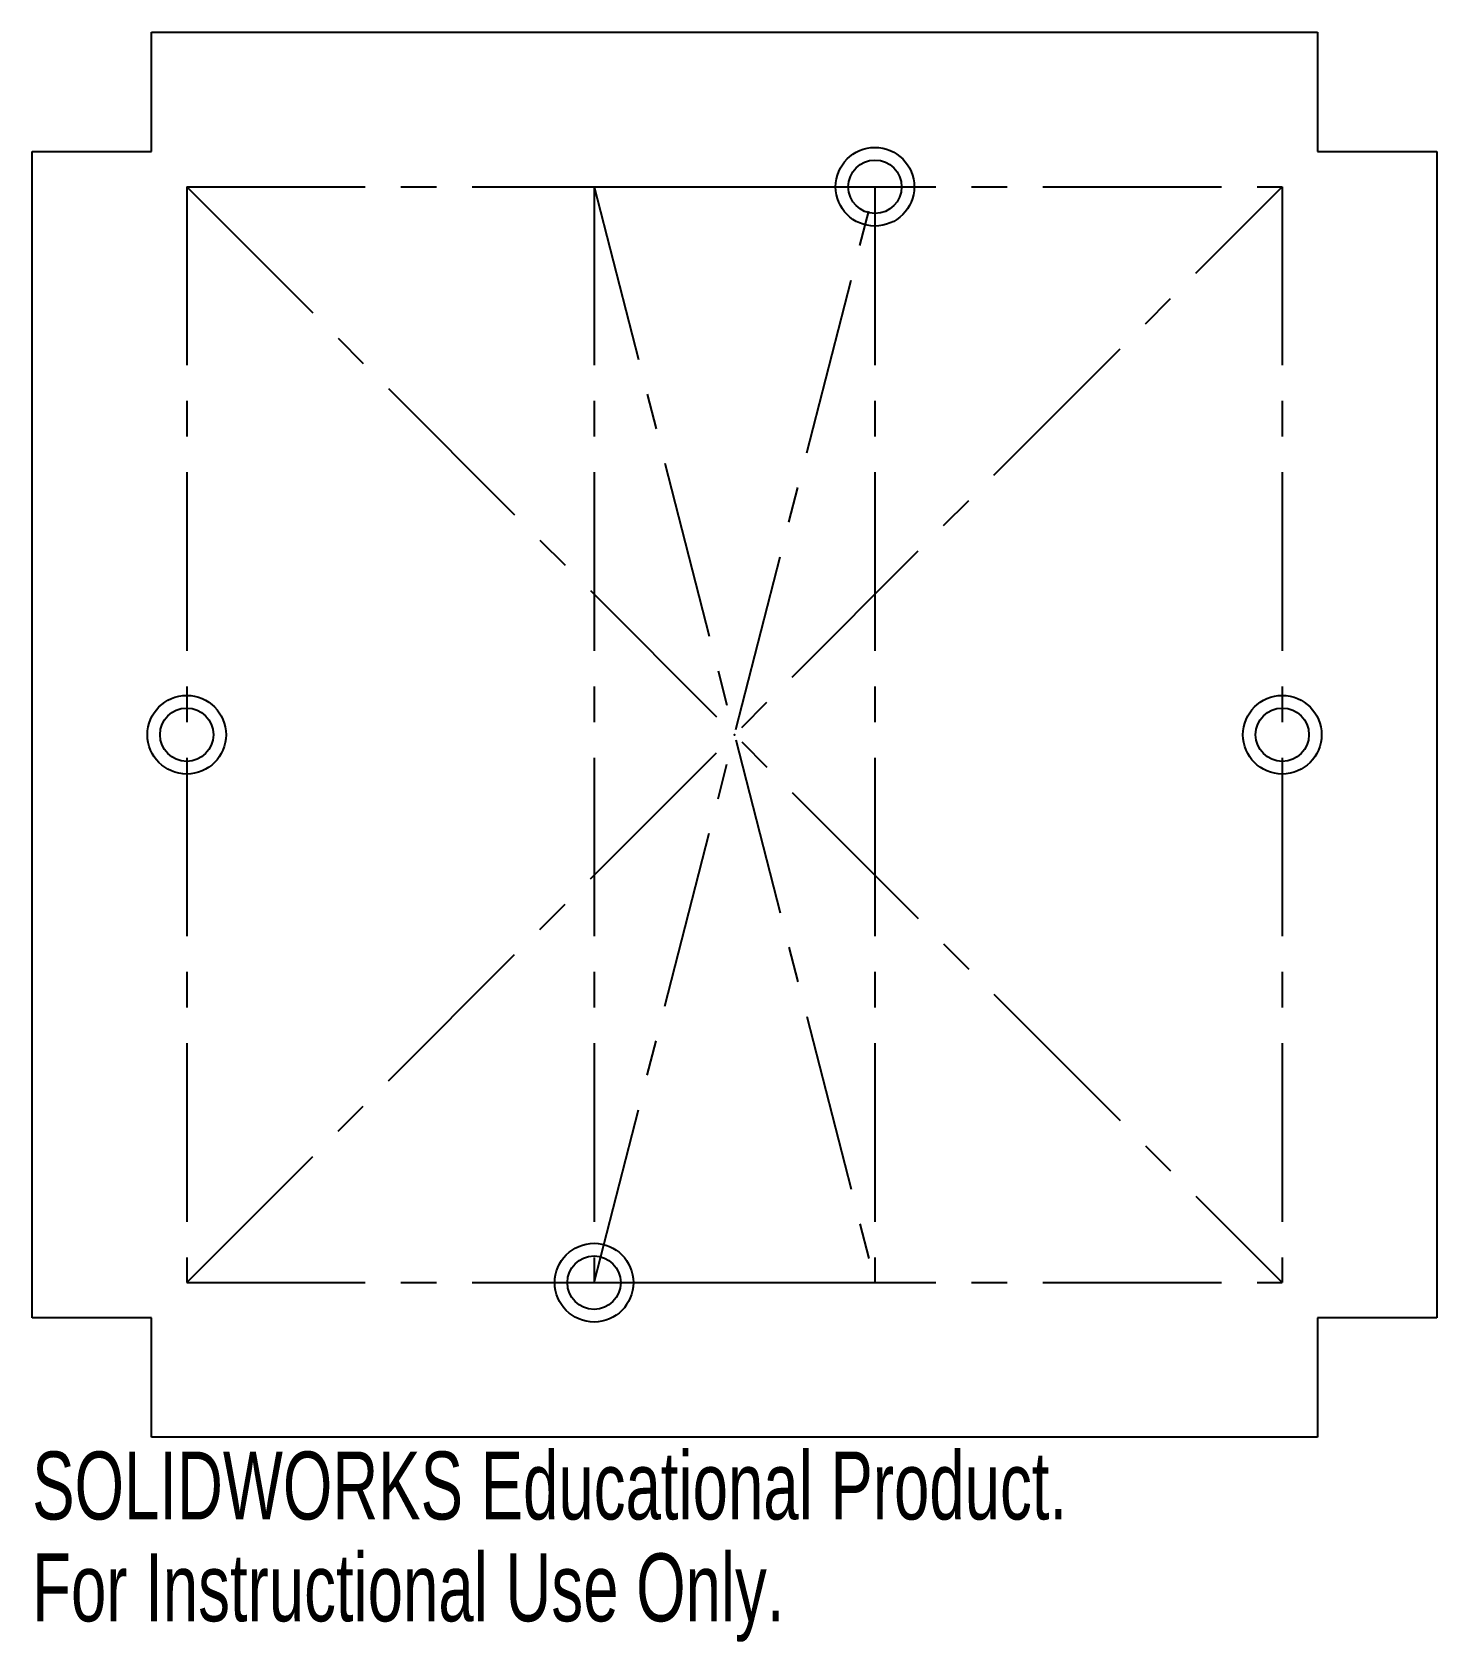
# Model space of a CAD drawing. Header units: millimetres. Extents: x -50 to 50, y -65 to 50.
import ezdxf

# ---------------------------------------------------------------- set-up
doc = ezdxf.new("R2010")
doc.units = ezdxf.units.MM
doc.header["$PDSIZE"] = -1
doc.linetypes.add('CENTERX2', pattern=[20.32, 12.7, -2.54, 2.54, -2.54])
doc.styles.add('SLDTEXTSTYLE0', font='TXT', dxfattribs={"width": 0.7})

msp = doc.modelspace()

# ---------------------------------------------------------------- linework, layer by layer
at = {"color": 7, "linetype": 'Continuous'}
for p, q in [((-41.5, 50), (41.5, 50)), ((-41.5, 41.5), (-41.5, 50)), ((41.5, 50), (41.5, 41.5)), ((-50, -41.5), (-50, 41.5)), ((-50, 41.5), (-41.5, 41.5)), ((41.5, 41.5), (50, 41.5)), ((50, 41.5), (50, -41.5)), ((-41.5, -41.5), (-50, -41.5)), ((-41.5, -50), (-41.5, -41.5)), ((50, -41.5), (41.5, -41.5)), ((41.5, -41.5), (41.5, -50)), ((41.5, -50), (-41.5, -50))]:
    msp.add_line(p, q, dxfattribs=at)
at = {"color": 7, "linetype": 'CENTERX2'}
for p, q in [((-39, 39), (39, 39)), ((-39, 39), (-39, -39)), ((-39, 39), (39, -39)), ((-39, -39), (39, 39)), ((-10, 39), (10, 39)), ((-10, 39), (-10, -39)), ((-10, 39), (10, -39)), ((-10, -39), (10, 39)), ((10, 39), (10, -39)), ((39, 39), (39, -39)), ((-39, -39), (39, -39)), ((-10, -39), (10, -39))]:
    msp.add_line(p, q, dxfattribs=at)
at = {"color": 7, "linetype": 'Continuous'}
for centre, radius in [((10, 39), 2.8), ((10, 39), 1.9), ((-39, 0), 2.8), ((39, 0), 2.8), ((-39, 0), 1.9), ((39, 0), 1.9), ((-10, -39), 2.8), ((-10, -39), 1.9)]:
    msp.add_circle(centre, radius, dxfattribs=at)
msp.add_point((0, 0), dxfattribs=at)
msp.add_point((0, 0), dxfattribs=at)

# ---------------------------------------------------------------- texts
at = {"color": 7, "linetype": 'Continuous', "char_height": 4.8336, "attachment_point": 1, "style": 'SLDTEXTSTYLE0'}
for s, insert in [('SOLIDWORKS Educational Product.', (-50, -51.02)), ('For Instructional Use Only.', (-50, -58.27))]:
    msp.add_mtext(s, dxfattribs=dict(at, insert=insert))

doc.saveas('drawing.dxf')
